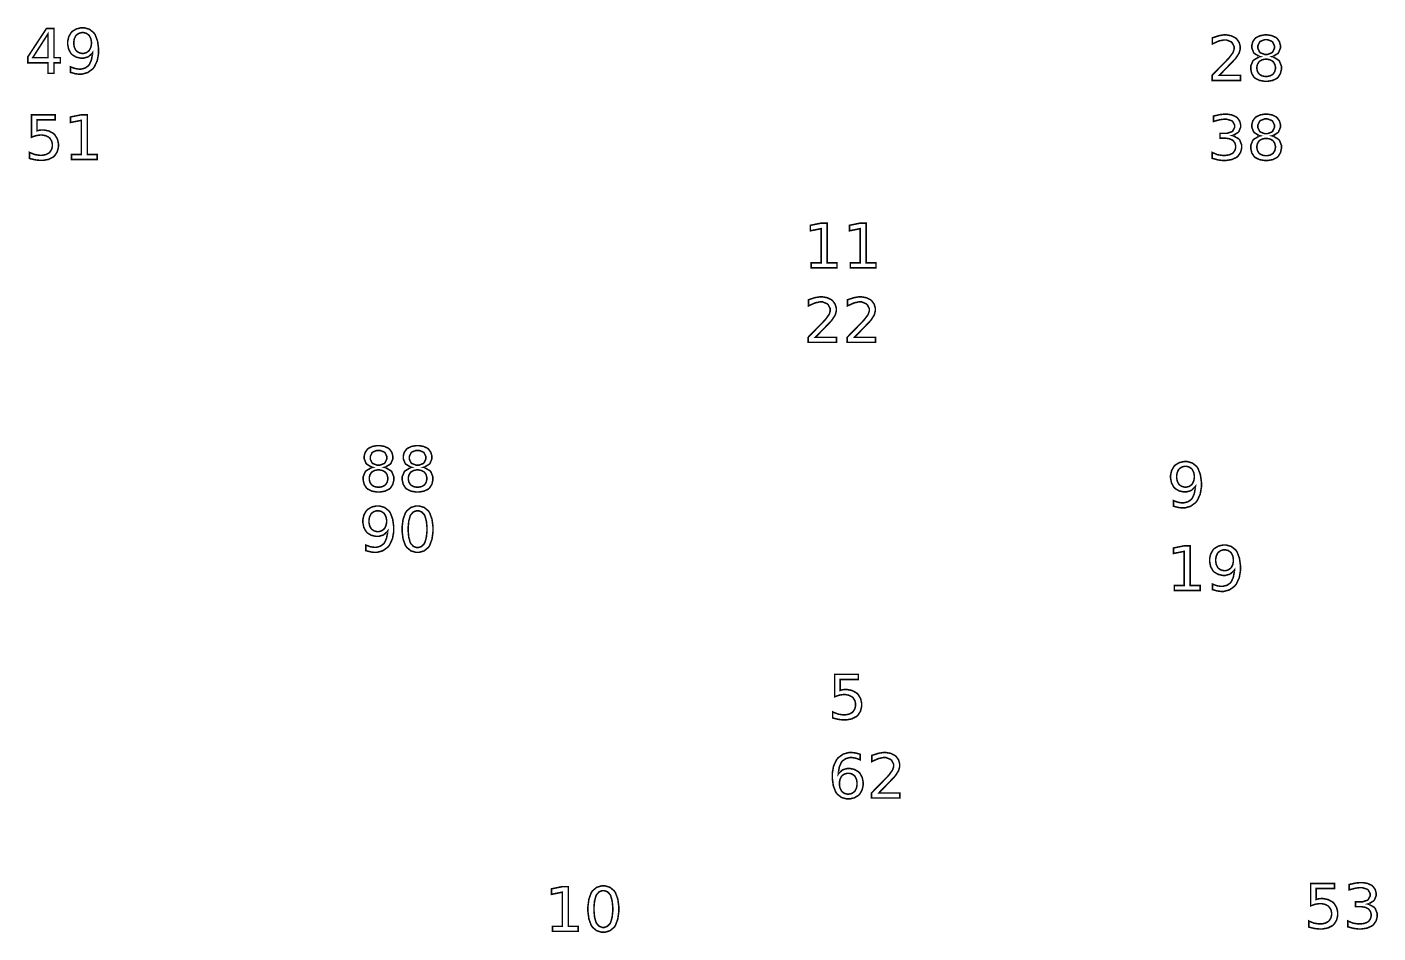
# Model space of a CAD drawing. Extents: x 0.2 to 50.1, y 1.6 to 26.7.
# Drawn here: x 25.21 to 34.39, y 13.9 to 20.05 of the extents above; entities that cross this region are included whole.
import ezdxf

# ---------------------------------------------------------------- set-up
doc = ezdxf.new("R2010")
doc.units = 0
doc.layers.get('0').update_dxf_attribs({"linetype": 'CONTINUOUS'})

msp = doc.modelspace()

# ---------------------------------------------------------------- linework, layer by layer
at = {"color": 1, "const_width": 0.010417}
for points in [[(25.3397, 20.0419), (25.3914, 20.0419), (25.3914, 19.844), (25.4347, 19.844), (25.4347, 19.8097), (25.3914, 19.8097), (25.3914, 19.7381), (25.3506, 19.7381), (25.3506, 19.8097), (25.2133, 19.8097), (25.2133, 19.8494), (25.3397, 20.0419)], [(25.3506, 20.0061), (25.2468, 19.844), (25.3506, 19.844), (25.3506, 20.0061)], [(25.504, 19.7443), (25.504, 19.7819), (25.5067, 19.7807), (25.5326, 19.7713), (25.5353, 19.7706), (25.5379, 19.77), (25.5594, 19.7667), (25.5665, 19.7667), (25.5754, 19.7667), (25.6024, 19.7736), (25.625, 19.7894), (25.6286, 19.794), (25.6322, 19.7986), (25.6454, 19.8285), (25.6526, 19.8679), (25.6532, 19.8772), (25.6513, 19.8743), (25.6262, 19.8519), (25.6232, 19.8503), (25.6201, 19.8487), (25.5925, 19.841), (25.5833, 19.841), (25.5731, 19.841), (25.5424, 19.8478), (25.5154, 19.8639), (25.511, 19.8685), (25.5065, 19.8731), (25.4911, 19.9011), (25.4846, 19.9333), (25.4846, 19.944), (25.4846, 19.9546), (25.4914, 19.9861), (25.5075, 20.0142), (25.5121, 20.0189), (25.5167, 20.0236), (25.5444, 20.0401), (25.5754, 20.0474), (25.5858, 20.0474), (25.5975, 20.0474), (25.6324, 20.0372), (25.6617, 20.0136), (25.6664, 20.0069), (25.671, 20.0003), (25.6872, 19.9574), (25.6942, 19.9065), (25.6942, 19.8896), (25.6942, 19.8735), (25.6856, 19.8251), (25.6657, 19.7821), (25.6601, 19.775), (25.6544, 19.7679), (25.62, 19.7429), (25.5812, 19.7322), (25.5683, 19.7322), (25.5606, 19.7322), (25.5397, 19.7347), (25.5371, 19.7353), (25.5344, 19.7358), (25.5069, 19.7433), (25.504, 19.7443)], [(25.5858, 19.8733), (25.5921, 19.8733), (25.6106, 19.8779), (25.6268, 19.889), (25.6294, 19.8921), (25.6322, 19.8953), (25.6417, 19.9146), (25.6458, 19.9367), (25.6458, 19.944), (25.6458, 19.9514), (25.6417, 19.9733), (25.6322, 19.9925), (25.6294, 19.9957), (25.6268, 19.9989), (25.6106, 20.01), (25.5921, 20.0147), (25.5858, 20.0147), (25.5796, 20.0147), (25.561, 20.01), (25.5446, 19.9989), (25.5418, 19.9957), (25.5392, 19.9925), (25.5297, 19.9733), (25.5258, 19.9514), (25.5258, 19.944), (25.5258, 19.9367), (25.5297, 19.9146), (25.5392, 19.8953), (25.5418, 19.8921), (25.5446, 19.889), (25.561, 19.8779), (25.5796, 19.8733), (25.5858, 19.8733)], [(33.3082, 19.7242), (33.4517, 19.7242), (33.4517, 19.6897), (33.2589, 19.6897), (33.2589, 19.7242), (33.2628, 19.7283), (33.2864, 19.7526), (33.3157, 19.7825), (33.3225, 19.7893), (33.3292, 19.7961), (33.3554, 19.8229), (33.3715, 19.8399), (33.3733, 19.8418), (33.3765, 19.8456), (33.3996, 19.8768), (33.4008, 19.8794), (33.4021, 19.8819), (33.4089, 19.9026), (33.4089, 19.9096), (33.4089, 19.9194), (33.3946, 19.9465), (33.3917, 19.949), (33.3889, 19.9517), (33.3578, 19.9644), (33.3475, 19.9644), (33.3372, 19.9644), (33.3103, 19.9589), (33.3067, 19.9578), (33.3031, 19.9567), (33.2649, 19.9396), (33.2608, 19.9374), (33.2608, 19.9787), (33.265, 19.9804), (33.3035, 19.9929), (33.3071, 19.9938), (33.3107, 19.9946), (33.3378, 19.999), (33.3468, 19.999), (33.3574, 19.999), (33.389, 19.9931), (33.4172, 19.9793), (33.4219, 19.9753), (33.4265, 19.9714), (33.4429, 19.9479), (33.4501, 19.9212), (33.4501, 19.9124), (33.4501, 19.9035), (33.4442, 19.8796), (33.4429, 19.8768), (33.4417, 19.874), (33.4206, 19.8411), (33.4175, 19.8374), (33.4167, 19.8362), (33.4068, 19.8258), (33.3896, 19.8079), (33.385, 19.8032), (33.3804, 19.7986), (33.3522, 19.7693), (33.3164, 19.7326), (33.3082, 19.7242)], [(33.585, 19.8514), (33.5806, 19.8525), (33.5461, 19.8729), (33.5437, 19.876), (33.5412, 19.879), (33.529, 19.9099), (33.529, 19.9201), (33.529, 19.9283), (33.5354, 19.9528), (33.5504, 19.9742), (33.5549, 19.9776), (33.5592, 19.9813), (33.5856, 19.9936), (33.6158, 19.999), (33.626, 19.999), (33.6361, 19.999), (33.6664, 19.9936), (33.6928, 19.9813), (33.6972, 19.9776), (33.7015, 19.9742), (33.7167, 19.9528), (33.7232, 19.9283), (33.7232, 19.9201), (33.7232, 19.9092), (33.7108, 19.879), (33.7085, 19.876), (33.706, 19.8729), (33.6718, 19.8525), (33.6674, 19.8514), (33.6724, 19.8503), (33.7108, 19.8276), (33.7136, 19.8243), (33.7164, 19.821), (33.7301, 19.7867), (33.7301, 19.7753), (33.7301, 19.7654), (33.7233, 19.7361), (33.7076, 19.7112), (33.7032, 19.7074), (33.6988, 19.7033), (33.6704, 19.6897), (33.6371, 19.6839), (33.626, 19.6839), (33.6149, 19.6839), (33.5815, 19.6897), (33.5532, 19.7033), (33.5488, 19.7074), (33.5442, 19.7112), (33.5285, 19.7361), (33.5218, 19.7654), (33.5218, 19.7753), (33.5218, 19.7875), (33.5357, 19.821), (33.5385, 19.8243), (33.5412, 19.8276), (33.58, 19.8503), (33.585, 19.8514)], [(33.57, 19.9162), (33.57, 19.9071), (33.5822, 19.8818), (33.5847, 19.8796), (33.5872, 19.8775), (33.6163, 19.8664), (33.626, 19.8664), (33.6364, 19.8664), (33.665, 19.8775), (33.6674, 19.8796), (33.6699, 19.8818), (33.6824, 19.9078), (33.6824, 19.9162), (33.6824, 19.9256), (33.6699, 19.951), (33.6674, 19.9532), (33.665, 19.9554), (33.6357, 19.9664), (33.626, 19.9664), (33.6157, 19.9664), (33.5872, 19.9554), (33.5847, 19.9532), (33.5822, 19.951), (33.57, 19.925), (33.57, 19.9162)], [(33.626, 19.834), (33.6194, 19.834), (33.5997, 19.8301), (33.5828, 19.8208), (33.58, 19.8182), (33.5771, 19.8156), (33.5674, 19.7996), (33.5632, 19.7814), (33.5632, 19.7753), (33.5632, 19.7692), (33.5674, 19.7507), (33.5771, 19.7346), (33.58, 19.7321), (33.5828, 19.7294), (33.5997, 19.7203), (33.6194, 19.7164), (33.626, 19.7164), (33.6325, 19.7164), (33.6522, 19.7203), (33.6694, 19.7294), (33.6722, 19.7321), (33.675, 19.7347), (33.6849, 19.7507), (33.6892, 19.7692), (33.6892, 19.7753), (33.6892, 19.7814), (33.6849, 19.7996), (33.675, 19.8156), (33.6722, 19.8182), (33.6694, 19.8208), (33.6522, 19.8301), (33.6325, 19.834), (33.626, 19.834)], [(25.2379, 19.4561), (25.3993, 19.4561), (25.3993, 19.4214), (25.2757, 19.4214), (25.2757, 19.3469), (25.2771, 19.3475), (25.2919, 19.3513), (25.2935, 19.3515), (25.2949, 19.3518), (25.3074, 19.3531), (25.3115, 19.3531), (25.3228, 19.3531), (25.3569, 19.346), (25.3869, 19.3297), (25.3919, 19.325), (25.3969, 19.3204), (25.4142, 19.2924), (25.4217, 19.2604), (25.4217, 19.2497), (25.4217, 19.2389), (25.414, 19.2061), (25.3963, 19.1781), (25.3911, 19.1736), (25.386, 19.169), (25.3544, 19.1532), (25.3175, 19.1464), (25.3051, 19.1464), (25.2954, 19.1464), (25.2693, 19.1492), (25.2661, 19.1497), (25.2628, 19.1503), (25.2286, 19.1583), (25.2251, 19.1594), (25.2251, 19.2007), (25.2282, 19.199), (25.2599, 19.1865), (25.2631, 19.1857), (25.2664, 19.185), (25.2949, 19.181), (25.3043, 19.181), (25.3121, 19.181), (25.3357, 19.1856), (25.3564, 19.1964), (25.3599, 19.1994), (25.3633, 19.2025), (25.3753, 19.2213), (25.3804, 19.2426), (25.3804, 19.2497), (25.3804, 19.2568), (25.3753, 19.2781), (25.3633, 19.2968), (25.3599, 19.2999), (25.3564, 19.3031), (25.3357, 19.3139), (25.3121, 19.3185), (25.3043, 19.3185), (25.2961, 19.3185), (25.274, 19.3154), (25.2714, 19.3149), (25.2686, 19.3143), (25.2407, 19.3049), (25.2379, 19.3036), (25.2379, 19.4561)], [(25.5099, 19.1868), (25.5772, 19.1868), (25.5772, 19.4186), (25.504, 19.404), (25.504, 19.4414), (25.5768, 19.4561), (25.6178, 19.4561), (25.6178, 19.1868), (25.6849, 19.1868), (25.6849, 19.1522), (25.5099, 19.1522), (25.5099, 19.1868)], [(33.3974, 19.3153), (33.4022, 19.3142), (33.4406, 19.2924), (33.4433, 19.2889), (33.4461, 19.2857), (33.4601, 19.2512), (33.4601, 19.2397), (33.4601, 19.2297), (33.4522, 19.1999), (33.4342, 19.1742), (33.429, 19.17), (33.4239, 19.166), (33.3917, 19.1517), (33.3537, 19.1456), (33.3411, 19.1456), (33.3314, 19.1456), (33.3053, 19.1487), (33.3018, 19.1494), (33.2985, 19.15), (33.2636, 19.1593), (33.26, 19.1604), (33.26, 19.2001), (33.2628, 19.1986), (33.2942, 19.1858), (33.2975, 19.185), (33.3008, 19.1842), (33.3303, 19.18), (33.34, 19.18), (33.3485, 19.18), (33.374, 19.1837), (33.3956, 19.1928), (33.3989, 19.1951), (33.4022, 19.1978), (33.414, 19.214), (33.419, 19.2333), (33.419, 19.2397), (33.419, 19.2457), (33.4143, 19.2636), (33.4033, 19.279), (33.4001, 19.2815), (33.3971, 19.2842), (33.3778, 19.2929), (33.3553, 19.2968), (33.3479, 19.2968), (33.3125, 19.2968), (33.3125, 19.3306), (33.3496, 19.3306), (33.3611, 19.3306), (33.3931, 19.3408), (33.3958, 19.3428), (33.3986, 19.3449), (33.4121, 19.3696), (33.4121, 19.3778), (33.4121, 19.3867), (33.3982, 19.4115), (33.3954, 19.4135), (33.3926, 19.4157), (33.359, 19.4261), (33.3479, 19.4261), (33.3387, 19.4261), (33.3149, 19.4231), (33.3117, 19.4224), (33.3083, 19.4218), (33.2729, 19.4122), (33.2692, 19.411), (33.2692, 19.4476), (33.2731, 19.4486), (33.3096, 19.4568), (33.3129, 19.4574), (33.3164, 19.4579), (33.3428, 19.4606), (33.3515, 19.4606), (33.3621, 19.4606), (33.3935, 19.4553), (33.421, 19.4429), (33.4256, 19.4393), (33.4301, 19.4358), (33.4461, 19.4143), (33.4529, 19.39), (33.4529, 19.3818), (33.4529, 19.3712), (33.4407, 19.3422), (33.4383, 19.3393), (33.436, 19.3364), (33.4018, 19.3164), (33.3974, 19.3153)], [(33.585, 19.3131), (33.5806, 19.3142), (33.5461, 19.3346), (33.5437, 19.3375), (33.5412, 19.3406), (33.529, 19.3715), (33.529, 19.3818), (33.529, 19.39), (33.5354, 19.4144), (33.5504, 19.4358), (33.5549, 19.4393), (33.5592, 19.4429), (33.5856, 19.4553), (33.6158, 19.4606), (33.626, 19.4606), (33.6361, 19.4606), (33.6664, 19.4553), (33.6928, 19.4429), (33.6972, 19.4393), (33.7015, 19.4358), (33.7167, 19.4144), (33.7232, 19.39), (33.7232, 19.3818), (33.7232, 19.3708), (33.7108, 19.3406), (33.7085, 19.3375), (33.706, 19.3346), (33.6718, 19.3142), (33.6674, 19.3131), (33.6724, 19.3119), (33.7108, 19.2893), (33.7136, 19.286), (33.7164, 19.2826), (33.7301, 19.2483), (33.7301, 19.2368), (33.7301, 19.2271), (33.7233, 19.1978), (33.7076, 19.1729), (33.7032, 19.1689), (33.6988, 19.165), (33.6704, 19.1514), (33.6371, 19.1456), (33.626, 19.1456), (33.6149, 19.1456), (33.5815, 19.1514), (33.5532, 19.165), (33.5488, 19.1689), (33.5442, 19.1729), (33.5285, 19.1978), (33.5218, 19.2271), (33.5218, 19.2368), (33.5218, 19.2492), (33.5357, 19.2826), (33.5385, 19.286), (33.5412, 19.2893), (33.58, 19.3119), (33.585, 19.3131)], [(33.57, 19.3779), (33.57, 19.3688), (33.5822, 19.3435), (33.5847, 19.3412), (33.5872, 19.339), (33.6163, 19.3281), (33.626, 19.3281), (33.6364, 19.3281), (33.665, 19.339), (33.6674, 19.3412), (33.6699, 19.3435), (33.6824, 19.3693), (33.6824, 19.3779), (33.6824, 19.3872), (33.6699, 19.4126), (33.6674, 19.4149), (33.665, 19.4171), (33.6357, 19.4281), (33.626, 19.4281), (33.6157, 19.4281), (33.5872, 19.4171), (33.5847, 19.4149), (33.5822, 19.4126), (33.57, 19.3867), (33.57, 19.3779)], [(33.626, 19.2957), (33.6194, 19.2957), (33.5997, 19.2917), (33.5828, 19.2825), (33.58, 19.2799), (33.5771, 19.2772), (33.5674, 19.2613), (33.5632, 19.2431), (33.5632, 19.2368), (33.5632, 19.2307), (33.5674, 19.2124), (33.5771, 19.1963), (33.58, 19.1937), (33.5828, 19.1911), (33.5997, 19.1819), (33.6194, 19.1781), (33.626, 19.1781), (33.6325, 19.1781), (33.6522, 19.1819), (33.6694, 19.1911), (33.6722, 19.1937), (33.675, 19.1964), (33.6849, 19.2124), (33.6892, 19.2308), (33.6892, 19.2368), (33.6892, 19.2431), (33.6849, 19.2613), (33.675, 19.2772), (33.6722, 19.2799), (33.6694, 19.2825), (33.6522, 19.2917), (33.6325, 19.2957), (33.626, 19.2957)], [(30.5358, 18.4507), (30.6031, 18.4507), (30.6031, 18.6824), (30.53, 18.6679), (30.53, 18.7051), (30.6026, 18.72), (30.6436, 18.72), (30.6436, 18.4507), (30.7107, 18.4507), (30.7107, 18.4161), (30.5358, 18.4161), (30.5358, 18.4507)], [(30.8011, 18.4507), (30.8683, 18.4507), (30.8683, 18.6824), (30.7953, 18.6679), (30.7953, 18.7051), (30.8679, 18.72), (30.909, 18.72), (30.909, 18.4507), (30.976, 18.4507), (30.976, 18.4161), (30.8011, 18.4161), (30.8011, 18.4507)], [(30.564, 17.9443), (30.7075, 17.9443), (30.7075, 17.9097), (30.5147, 17.9097), (30.5147, 17.9443), (30.5186, 17.9483), (30.5422, 17.9728), (30.5717, 18.0026), (30.5783, 18.0094), (30.5851, 18.0163), (30.6113, 18.0429), (30.6274, 18.06), (30.6292, 18.0619), (30.6324, 18.0656), (30.6554, 18.0969), (30.6567, 18.0994), (30.6581, 18.1021), (30.6647, 18.1228), (30.6647, 18.1296), (30.6647, 18.1394), (30.6504, 18.1667), (30.6476, 18.1692), (30.6447, 18.1717), (30.6136, 18.1846), (30.6033, 18.1846), (30.5931, 18.1846), (30.5661, 18.1789), (30.5625, 18.1778), (30.5589, 18.1767), (30.5208, 18.1597), (30.5167, 18.1574), (30.5167, 18.1989), (30.5208, 18.2006), (30.5593, 18.2131), (30.5629, 18.2138), (30.5665, 18.2147), (30.5936, 18.219), (30.6026, 18.219), (30.6132, 18.219), (30.6449, 18.2131), (30.6731, 18.1993), (30.6778, 18.1954), (30.6824, 18.1915), (30.6989, 18.1679), (30.706, 18.1414), (30.706, 18.1325), (30.706, 18.1235), (30.7, 18.0997), (30.6988, 18.0968), (30.6976, 18.094), (30.6764, 18.0611), (30.6733, 18.0574), (30.6725, 18.0564), (30.6626, 18.0458), (30.6454, 18.0281), (30.6408, 18.0233), (30.6363, 18.0186), (30.6081, 17.9894), (30.5722, 17.9528), (30.564, 17.9443)], [(30.8293, 17.9443), (30.9728, 17.9443), (30.9728, 17.9097), (30.78, 17.9097), (30.78, 17.9443), (30.7839, 17.9483), (30.8075, 17.9728), (30.8369, 18.0026), (30.8436, 18.0094), (30.8504, 18.0163), (30.8765, 18.0429), (30.8926, 18.06), (30.8944, 18.0619), (30.8976, 18.0656), (30.9207, 18.0969), (30.9219, 18.0994), (30.9233, 18.1021), (30.93, 18.1228), (30.93, 18.1296), (30.93, 18.1394), (30.9157, 18.1667), (30.9129, 18.1692), (30.91, 18.1717), (30.879, 18.1846), (30.8686, 18.1846), (30.8583, 18.1846), (30.8314, 18.1789), (30.8278, 18.1778), (30.8242, 18.1767), (30.7861, 18.1597), (30.7819, 18.1574), (30.7819, 18.1989), (30.7861, 18.2006), (30.8247, 18.2131), (30.8282, 18.2138), (30.8318, 18.2147), (30.8589, 18.219), (30.8679, 18.219), (30.8785, 18.219), (30.9103, 18.2131), (30.9383, 18.1993), (30.9431, 18.1954), (30.9476, 18.1915), (30.9642, 18.1679), (30.9712, 18.1414), (30.9712, 18.1325), (30.9712, 18.1235), (30.9653, 18.0997), (30.964, 18.0968), (30.9629, 18.094), (30.9417, 18.0611), (30.9388, 18.0574), (30.9378, 18.0564), (30.9279, 18.0458), (30.9107, 18.0281), (30.9061, 18.0233), (30.9015, 18.0186), (30.8733, 17.9894), (30.8375, 17.9528), (30.8293, 17.9443)], [(27.5549, 17.0607), (27.5504, 17.0618), (27.5161, 17.0822), (27.5136, 17.0851), (27.5111, 17.0882), (27.4989, 17.1192), (27.4989, 17.1294), (27.4989, 17.1376), (27.5053, 17.1621), (27.5204, 17.1835), (27.5247, 17.1869), (27.529, 17.1906), (27.5556, 17.2029), (27.5858, 17.2082), (27.596, 17.2082), (27.606, 17.2082), (27.6364, 17.2029), (27.6628, 17.1906), (27.6671, 17.1869), (27.6714, 17.1835), (27.6867, 17.1621), (27.6932, 17.1376), (27.6932, 17.1294), (27.6932, 17.1183), (27.6808, 17.0882), (27.6783, 17.0851), (27.6758, 17.0822), (27.6417, 17.0618), (27.6374, 17.0607), (27.6424, 17.0596), (27.6808, 17.0369), (27.6836, 17.0335), (27.6863, 17.0303), (27.7001, 16.996), (27.7001, 16.9844), (27.7001, 16.9747), (27.6933, 16.9454), (27.6776, 16.9206), (27.6732, 16.9165), (27.6686, 16.9126), (27.6404, 16.899), (27.6069, 16.8931), (27.596, 16.8931), (27.5849, 16.8931), (27.5515, 16.899), (27.5232, 16.9126), (27.5186, 16.9165), (27.5142, 16.9206), (27.4985, 16.9454), (27.4918, 16.9747), (27.4918, 16.9844), (27.4918, 16.9968), (27.5057, 17.0303), (27.5085, 17.0335), (27.5113, 17.0369), (27.5499, 17.0596), (27.5549, 17.0607)], [(27.54, 17.1256), (27.54, 17.1164), (27.5522, 17.0911), (27.5547, 17.0889), (27.5571, 17.0867), (27.5862, 17.0757), (27.596, 17.0757), (27.6063, 17.0757), (27.6349, 17.0867), (27.6374, 17.0889), (27.6399, 17.0911), (27.6524, 17.1169), (27.6524, 17.1256), (27.6524, 17.1347), (27.6399, 17.1603), (27.6374, 17.1625), (27.6349, 17.1647), (27.6057, 17.1757), (27.596, 17.1757), (27.5856, 17.1757), (27.5571, 17.1647), (27.5547, 17.1625), (27.5522, 17.1603), (27.54, 17.1342), (27.54, 17.1256)], [(27.8201, 17.0607), (27.8157, 17.0618), (27.7814, 17.0822), (27.779, 17.0851), (27.7765, 17.0882), (27.7642, 17.1192), (27.7642, 17.1294), (27.7642, 17.1376), (27.7706, 17.1621), (27.7857, 17.1835), (27.79, 17.1869), (27.7944, 17.1906), (27.8208, 17.2029), (27.8511, 17.2082), (27.8613, 17.2082), (27.8712, 17.2082), (27.9017, 17.2029), (27.9281, 17.1906), (27.9324, 17.1869), (27.9368, 17.1835), (27.9519, 17.1621), (27.9585, 17.1376), (27.9585, 17.1294), (27.9585, 17.1183), (27.9461, 17.0882), (27.9437, 17.0851), (27.9413, 17.0822), (27.9069, 17.0618), (27.9026, 17.0607), (27.9076, 17.0596), (27.9461, 17.0369), (27.9489, 17.0335), (27.9517, 17.0303), (27.9654, 16.996), (27.9654, 16.9844), (27.9654, 16.9747), (27.9586, 16.9454), (27.9429, 16.9206), (27.9385, 16.9165), (27.934, 16.9126), (27.9057, 16.899), (27.8722, 16.8931), (27.8613, 16.8931), (27.8501, 16.8931), (27.8168, 16.899), (27.7885, 16.9126), (27.784, 16.9165), (27.7794, 16.9206), (27.7638, 16.9454), (27.7571, 16.9747), (27.7571, 16.9844), (27.7571, 16.9968), (27.771, 17.0303), (27.7737, 17.0335), (27.7765, 17.0369), (27.8153, 17.0596), (27.8201, 17.0607)], [(27.8053, 17.1256), (27.8053, 17.1164), (27.8175, 17.0911), (27.82, 17.0889), (27.8224, 17.0867), (27.8515, 17.0757), (27.8613, 17.0757), (27.8715, 17.0757), (27.9001, 17.0867), (27.9026, 17.0889), (27.9051, 17.0911), (27.9176, 17.1169), (27.9176, 17.1256), (27.9176, 17.1347), (27.9051, 17.1603), (27.9026, 17.1625), (27.9001, 17.1647), (27.871, 17.1757), (27.8613, 17.1757), (27.851, 17.1757), (27.8224, 17.1647), (27.82, 17.1625), (27.8175, 17.1603), (27.8053, 17.1342), (27.8053, 17.1256)], [(32.9965, 16.7971), (32.9965, 16.8347), (32.9992, 16.8335), (33.0251, 16.824), (33.0278, 16.8235), (33.0304, 16.8228), (33.0519, 16.8194), (33.059, 16.8194), (33.0679, 16.8194), (33.0949, 16.8264), (33.1175, 16.8422), (33.1211, 16.8468), (33.1247, 16.8514), (33.1379, 16.8812), (33.1451, 16.9207), (33.1457, 16.93), (33.1438, 16.9271), (33.1188, 16.9047), (33.1157, 16.9031), (33.1126, 16.9015), (33.085, 16.8937), (33.0758, 16.8937), (33.0656, 16.8937), (33.035, 16.9006), (33.0079, 16.9167), (33.0035, 16.9212), (32.999, 16.9258), (32.9836, 16.9539), (32.9771, 16.9861), (32.9771, 16.9968), (32.9771, 17.0074), (32.9839, 17.0389), (33, 17.0669), (33.0046, 17.0717), (33.0092, 17.0764), (33.0369, 17.0931), (33.0679, 17.1001), (33.0783, 17.1001), (33.09, 17.1001), (33.1249, 17.09), (33.1543, 17.0665), (33.1589, 17.0597), (33.1635, 17.0531), (33.1797, 17.0101), (33.1867, 16.9593), (33.1867, 16.9424), (33.1867, 16.9262), (33.1781, 16.8779), (33.1582, 16.8349), (33.1526, 16.8278), (33.1469, 16.8207), (33.1126, 16.7957), (33.0738, 16.785), (33.0608, 16.785), (33.0531, 16.785), (33.0322, 16.7875), (33.0296, 16.7881), (33.0269, 16.7886), (32.9994, 16.7961), (32.9965, 16.7971)], [(33.0783, 16.9261), (33.0846, 16.9261), (33.1031, 16.9308), (33.1193, 16.9418), (33.1221, 16.945), (33.1247, 16.9481), (33.1342, 16.9674), (33.1383, 16.9894), (33.1383, 16.9968), (33.1383, 17.0042), (33.1342, 17.0261), (33.1247, 17.0453), (33.1221, 17.0485), (33.1193, 17.0517), (33.1031, 17.0628), (33.0846, 17.0675), (33.0783, 17.0675), (33.0722, 17.0675), (33.0535, 17.0628), (33.0371, 17.0517), (33.0343, 17.0485), (33.0317, 17.0453), (33.0222, 17.0261), (33.0183, 17.0042), (33.0183, 16.9968), (33.0183, 16.9894), (33.0222, 16.9674), (33.0317, 16.9481), (33.0343, 16.945), (33.0371, 16.9418), (33.0535, 16.9308), (33.0722, 16.9261), (33.0783, 16.9261)], [(27.596, 17.0433), (27.5893, 17.0433), (27.5697, 17.0393), (27.5526, 17.0301), (27.5499, 17.0275), (27.5471, 17.0249), (27.5374, 17.0089), (27.5332, 16.9906), (27.5332, 16.9844), (27.5332, 16.9783), (27.5374, 16.9599), (27.5471, 16.9439), (27.5499, 16.9413), (27.5526, 16.9387), (27.5697, 16.9296), (27.5893, 16.9257), (27.596, 16.9257), (27.6025, 16.9257), (27.6221, 16.9296), (27.6393, 16.9387), (27.6421, 16.9413), (27.645, 16.9439), (27.6549, 16.96), (27.659, 16.9785), (27.659, 16.9844), (27.659, 16.9906), (27.6549, 17.0089), (27.645, 17.0249), (27.6421, 17.0275), (27.6393, 17.0301), (27.6222, 17.0393), (27.6025, 17.0433), (27.596, 17.0433)], [(27.8613, 17.0433), (27.8547, 17.0433), (27.835, 17.0393), (27.8179, 17.0301), (27.8153, 17.0275), (27.8124, 17.0249), (27.8026, 17.0089), (27.7985, 16.9906), (27.7985, 16.9844), (27.7985, 16.9783), (27.8026, 16.9599), (27.8124, 16.9439), (27.8153, 16.9413), (27.8179, 16.9387), (27.835, 16.9296), (27.8547, 16.9257), (27.8613, 16.9257), (27.8678, 16.9257), (27.8874, 16.9296), (27.9046, 16.9387), (27.9075, 16.9413), (27.9103, 16.9439), (27.9201, 16.96), (27.9243, 16.9785), (27.9243, 16.9844), (27.9243, 16.9906), (27.9201, 17.0089), (27.9103, 17.0249), (27.9075, 17.0275), (27.9046, 17.0301), (27.8875, 17.0393), (27.8678, 17.0433), (27.8613, 17.0433)], [(27.5093, 16.4951), (27.5093, 16.5328), (27.5119, 16.5315), (27.5379, 16.5221), (27.5406, 16.5214), (27.5432, 16.5208), (27.5647, 16.5175), (27.5718, 16.5175), (27.5807, 16.5175), (27.6076, 16.5243), (27.6303, 16.5403), (27.6339, 16.5449), (27.6375, 16.5494), (27.6507, 16.5793), (27.6579, 16.6188), (27.6585, 16.6279), (27.6565, 16.6251), (27.6315, 16.6026), (27.6285, 16.6011), (27.6254, 16.5996), (27.5978, 16.5918), (27.5886, 16.5918), (27.5783, 16.5918), (27.5476, 16.5986), (27.5207, 16.6147), (27.5163, 16.6193), (27.5118, 16.6239), (27.4964, 16.6519), (27.4899, 16.6842), (27.4899, 16.6949), (27.4899, 16.7054), (27.4967, 16.7368), (27.5128, 16.765), (27.5174, 16.7697), (27.5219, 16.7744), (27.5496, 16.791), (27.5807, 16.7981), (27.5911, 16.7981), (27.6028, 16.7981), (27.6376, 16.7881), (27.6669, 16.7644), (27.6717, 16.7578), (27.6762, 16.751), (27.6925, 16.7082), (27.6994, 16.6574), (27.6994, 16.6404), (27.6994, 16.6243), (27.6908, 16.5758), (27.671, 16.5329), (27.6654, 16.5258), (27.6597, 16.5186), (27.6253, 16.4938), (27.5865, 16.4831), (27.5736, 16.4831), (27.5657, 16.4831), (27.5449, 16.4856), (27.5424, 16.4861), (27.5397, 16.4867), (27.5122, 16.4942), (27.5093, 16.4951)], [(27.8613, 16.7981), (27.8725, 16.7981), (27.9063, 16.7881), (27.9349, 16.7644), (27.9393, 16.7578), (27.9437, 16.751), (27.9594, 16.7082), (27.9662, 16.6574), (27.9662, 16.6404), (27.9662, 16.6235), (27.9594, 16.5728), (27.9437, 16.5301), (27.9393, 16.5233), (27.9349, 16.5167), (27.9063, 16.4931), (27.8725, 16.4831), (27.8613, 16.4831), (27.85, 16.4831), (27.8163, 16.4931), (27.7878, 16.5167), (27.7833, 16.5233), (27.7787, 16.5301), (27.7631, 16.5728), (27.7564, 16.6235), (27.7564, 16.6404), (27.7564, 16.6574), (27.7631, 16.7082), (27.7787, 16.751), (27.7833, 16.7578), (27.7878, 16.7644), (27.8163, 16.7881), (27.85, 16.7981), (27.8613, 16.7981)], [(27.5911, 16.624), (27.5972, 16.624), (27.6158, 16.6288), (27.6321, 16.6399), (27.6347, 16.6429), (27.6375, 16.6461), (27.6469, 16.6654), (27.6511, 16.6875), (27.6511, 16.6949), (27.6511, 16.7021), (27.6469, 16.7242), (27.6375, 16.7433), (27.6347, 16.7465), (27.6321, 16.7497), (27.6158, 16.7608), (27.5972, 16.7656), (27.5911, 16.7656), (27.5849, 16.7656), (27.5663, 16.7608), (27.5499, 16.7497), (27.5471, 16.7465), (27.5444, 16.7433), (27.535, 16.7242), (27.531, 16.7021), (27.531, 16.6949), (27.531, 16.6875), (27.535, 16.6654), (27.5444, 16.6461), (27.5471, 16.6429), (27.5499, 16.6399), (27.5663, 16.6288), (27.5849, 16.624), (27.5911, 16.624)], [(27.8613, 16.7656), (27.8542, 16.7656), (27.8333, 16.7578), (27.8161, 16.7396), (27.8135, 16.7343), (27.8108, 16.7292), (27.8015, 16.6951), (27.7976, 16.654), (27.7976, 16.6404), (27.7976, 16.6268), (27.8015, 16.5858), (27.8108, 16.5521), (27.8135, 16.5468), (27.8161, 16.5417), (27.8333, 16.5233), (27.8542, 16.5156), (27.8613, 16.5156), (27.8682, 16.5156), (27.8892, 16.5233), (27.9065, 16.5417), (27.9092, 16.5468), (27.9118, 16.5521), (27.9211, 16.5858), (27.9253, 16.6268), (27.9253, 16.6404), (27.9253, 16.654), (27.9211, 16.6951), (27.9118, 16.7292), (27.9092, 16.7343), (27.9065, 16.7396), (27.8892, 16.7578), (27.8682, 16.7656), (27.8613, 16.7656)], [(33.0025, 16.2581), (33.0697, 16.2581), (33.0697, 16.4899), (32.9965, 16.4753), (32.9965, 16.5126), (33.0693, 16.5274), (33.1103, 16.5274), (33.1103, 16.2581), (33.1774, 16.2581), (33.1774, 16.2235), (33.0025, 16.2235), (33.0025, 16.2581)], [(33.2619, 16.2299), (33.2619, 16.2674), (33.2644, 16.2661), (33.2904, 16.2567), (33.2932, 16.2561), (33.2957, 16.2554), (33.3172, 16.2522), (33.3244, 16.2522), (33.3333, 16.2522), (33.3601, 16.259), (33.3829, 16.275), (33.3864, 16.2796), (33.39, 16.284), (33.4033, 16.314), (33.4104, 16.3533), (33.411, 16.3626), (33.409, 16.3597), (33.384, 16.3374), (33.381, 16.3357), (33.3779, 16.3342), (33.3503, 16.3264), (33.3411, 16.3264), (33.3308, 16.3264), (33.3003, 16.3333), (33.2733, 16.3494), (33.2689, 16.3539), (33.2644, 16.3586), (33.2489, 16.3867), (33.2424, 16.4188), (33.2424, 16.4294), (33.2424, 16.44), (33.2492, 16.4715), (33.2653, 16.4997), (33.2699, 16.5043), (33.2746, 16.5092), (33.3022, 16.5257), (33.3333, 16.5328), (33.3438, 16.5328), (33.3553, 16.5328), (33.3901, 16.5226), (33.4196, 16.4992), (33.4242, 16.4924), (33.4289, 16.4857), (33.445, 16.4429), (33.4519, 16.3919), (33.4519, 16.375), (33.4519, 16.3589), (33.4435, 16.3106), (33.4236, 16.2676), (33.4179, 16.2604), (33.4122, 16.2533), (33.3779, 16.2283), (33.339, 16.2176), (33.3261, 16.2176), (33.3183, 16.2176), (33.2975, 16.2203), (33.2949, 16.2207), (33.2922, 16.2213), (33.2647, 16.2289), (33.2619, 16.2299)], [(33.3438, 16.3587), (33.3499, 16.3587), (33.3683, 16.3635), (33.3846, 16.3744), (33.3874, 16.3776), (33.39, 16.3807), (33.3996, 16.4), (33.4036, 16.4221), (33.4036, 16.4294), (33.4036, 16.4368), (33.3996, 16.4588), (33.39, 16.4779), (33.3874, 16.4811), (33.3846, 16.4843), (33.3683, 16.4954), (33.3499, 16.5003), (33.3438, 16.5003), (33.3375, 16.5003), (33.3187, 16.4954), (33.3024, 16.4843), (33.2996, 16.4811), (33.2969, 16.4779), (33.2875, 16.4588), (33.2836, 16.4368), (33.2836, 16.4294), (33.2836, 16.4221), (33.2875, 16.4), (33.2969, 16.3807), (33.2996, 16.3776), (33.3024, 16.3744), (33.3187, 16.3635), (33.3375, 16.3587), (33.3438, 16.3587)], [(30.6946, 15.6543), (30.856, 15.6543), (30.856, 15.6196), (30.7324, 15.6196), (30.7324, 15.5451), (30.7338, 15.5457), (30.7486, 15.5494), (30.7501, 15.5496), (30.7515, 15.5499), (30.7639, 15.5511), (30.7681, 15.5511), (30.7794, 15.5511), (30.8136, 15.5442), (30.8436, 15.5278), (30.8486, 15.5232), (30.8536, 15.5186), (30.8708, 15.4904), (30.8783, 15.4586), (30.8783, 15.4479), (30.8783, 15.4369), (30.8707, 15.4043), (30.8529, 15.3762), (30.8478, 15.3717), (30.8426, 15.3672), (30.811, 15.3514), (30.774, 15.3446), (30.7618, 15.3446), (30.7521, 15.3446), (30.726, 15.3472), (30.7228, 15.3478), (30.7194, 15.3483), (30.6853, 15.3565), (30.6818, 15.3576), (30.6818, 15.3987), (30.6847, 15.3972), (30.7165, 15.3847), (30.7197, 15.3839), (30.7229, 15.3831), (30.7515, 15.379), (30.761, 15.379), (30.7688, 15.379), (30.7924, 15.3838), (30.8131, 15.3944), (30.8165, 15.3975), (30.82, 15.4007), (30.8319, 15.4194), (30.8371, 15.4407), (30.8371, 15.4479), (30.8371, 15.455), (30.8319, 15.4763), (30.82, 15.495), (30.8165, 15.4981), (30.8131, 15.5011), (30.7924, 15.5119), (30.7688, 15.5167), (30.761, 15.5167), (30.7528, 15.5167), (30.7307, 15.5136), (30.7279, 15.5129), (30.7253, 15.5124), (30.6974, 15.5029), (30.6946, 15.5017), (30.6946, 15.6543)], [(30.8688, 15.1108), (30.8688, 15.0732), (30.8663, 15.0744), (30.84, 15.0839), (30.8374, 15.0846), (30.8347, 15.0851), (30.8135, 15.0885), (30.8063, 15.0885), (30.7974, 15.0885), (30.7703, 15.0815), (30.7476, 15.0654), (30.744, 15.0608), (30.7404, 15.0563), (30.7272, 15.0265), (30.7203, 14.9872), (30.7197, 14.9779), (30.7217, 14.981), (30.7467, 15.0033), (30.7497, 15.0049), (30.7528, 15.0065), (30.7804, 15.0144), (30.7896, 15.0144), (30.7999, 15.0144), (30.8306, 15.0075), (30.8574, 14.9914), (30.8618, 14.9867), (30.8664, 14.9821), (30.8819, 14.9539), (30.8886, 14.9218), (30.8886, 14.9111), (30.8886, 14.9006), (30.8815, 14.8689), (30.8654, 14.8408), (30.8608, 14.8361), (30.8561, 14.8314), (30.8286, 14.8149), (30.7975, 14.8078), (30.7872, 14.8078), (30.7756, 14.8078), (30.7407, 14.8179), (30.7111, 14.8415), (30.7065, 14.8482), (30.7018, 14.8549), (30.6856, 14.8976), (30.6788, 14.9483), (30.6788, 14.9651), (30.6788, 14.9814), (30.6872, 15.0299), (30.7071, 15.0729), (30.7128, 15.08), (30.7185, 15.0871), (30.7528, 15.1122), (30.7917, 15.1229), (30.8046, 15.1229), (30.8124, 15.1229), (30.8332, 15.1204), (30.8358, 15.1199), (30.8385, 15.1194), (30.866, 15.1118), (30.8688, 15.1108)], [(30.9949, 14.8482), (31.1382, 14.8482), (31.1382, 14.8137), (30.9456, 14.8137), (30.9456, 14.8482), (30.9494, 14.8522), (30.9729, 14.8767), (31.0024, 14.9065), (31.0092, 14.9133), (31.0158, 14.9201), (31.0421, 14.9468), (31.0582, 14.9639), (31.0599, 14.9658), (31.0632, 14.9694), (31.0861, 15.0008), (31.0875, 15.0033), (31.0887, 15.006), (31.0956, 15.0267), (31.0956, 15.0335), (31.0956, 15.0435), (31.0811, 15.0706), (31.0783, 15.0731), (31.0756, 15.0757), (31.0444, 15.0885), (31.034, 15.0885), (31.0239, 15.0885), (30.9968, 15.0828), (30.9933, 15.0817), (30.9897, 15.0806), (30.9515, 15.0636), (30.9475, 15.0613), (30.9475, 15.1028), (30.9517, 15.1044), (30.9901, 15.1169), (30.9938, 15.1178), (30.9972, 15.1186), (31.0243, 15.1229), (31.0335, 15.1229), (31.0439, 15.1229), (31.0757, 15.1171), (31.1039, 15.1032), (31.1085, 15.0993), (31.1132, 15.0954), (31.1296, 15.0718), (31.1367, 15.0453), (31.1367, 15.0364), (31.1367, 15.0275), (31.1307, 15.0036), (31.1296, 15.0007), (31.1283, 14.9981), (31.1072, 14.965), (31.1042, 14.9612), (31.1033, 14.9603), (31.0935, 14.9499), (31.0761, 14.9319), (31.0717, 14.9272), (31.0671, 14.9225), (31.0388, 14.8933), (31.0031, 14.8567), (30.9949, 14.8482)], [(30.7872, 14.9819), (30.781, 14.9819), (30.7622, 14.9772), (30.7458, 14.9661), (30.7432, 14.9631), (30.7404, 14.9599), (30.7311, 14.9406), (30.7271, 14.9185), (30.7271, 14.9111), (30.7271, 14.9037), (30.7311, 14.8818), (30.7404, 14.8625), (30.7432, 14.8593), (30.7458, 14.8561), (30.7622, 14.8451), (30.781, 14.8404), (30.7872, 14.8404), (30.7933, 14.8404), (30.8118, 14.8451), (30.8282, 14.8561), (30.8308, 14.8593), (30.8336, 14.8625), (30.8431, 14.8818), (30.8471, 14.9037), (30.8471, 14.9111), (30.8471, 14.9185), (30.8431, 14.9406), (30.8336, 14.9599), (30.8308, 14.9631), (30.8282, 14.9661), (30.8118, 14.9772), (30.7933, 14.9819), (30.7872, 14.9819)], [(33.9286, 14.2335), (34.0901, 14.2335), (34.0901, 14.1988), (33.9664, 14.1988), (33.9664, 14.1243), (33.9679, 14.1249), (33.9826, 14.1288), (33.9842, 14.1289), (33.9857, 14.1292), (33.9981, 14.1304), (34.0022, 14.1304), (34.0136, 14.1304), (34.0476, 14.1235), (34.0778, 14.1071), (34.0828, 14.1025), (34.0876, 14.0978), (34.105, 14.0697), (34.1125, 14.0378), (34.1125, 14.0271), (34.1125, 14.0162), (34.1049, 13.9836), (34.0869, 13.9556), (34.0818, 13.951), (34.0768, 13.9464), (34.0451, 13.9306), (34.0082, 13.9239), (33.996, 13.9239), (33.9861, 13.9239), (33.9601, 13.9265), (33.9568, 13.9271), (33.9536, 13.9276), (33.9194, 13.9358), (33.9158, 13.9368), (33.9158, 13.9781), (33.9189, 13.9764), (33.9506, 13.964), (33.9539, 13.9631), (33.9571, 13.9624), (33.9856, 13.9583), (33.995, 13.9583), (34.0029, 13.9583), (34.0265, 13.9629), (34.0472, 13.9737), (34.0506, 13.9768), (34.054, 13.9799), (34.066, 13.9987), (34.0712, 14.02), (34.0712, 14.0271), (34.0712, 14.0342), (34.066, 14.0556), (34.054, 14.0742), (34.0506, 14.0772), (34.0472, 14.0804), (34.0265, 14.0913), (34.0029, 14.096), (33.995, 14.096), (33.9868, 14.096), (33.9647, 14.0929), (33.9621, 14.0922), (33.9593, 14.0917), (33.9315, 14.0822), (33.9286, 14.081), (33.9286, 14.2335)], [(34.3181, 14.0935), (34.3229, 14.0925), (34.3614, 14.0707), (34.364, 14.0672), (34.3668, 14.064), (34.3808, 14.0296), (34.3808, 14.0181), (34.3808, 14.0081), (34.3731, 13.9782), (34.3549, 13.9525), (34.3497, 13.9483), (34.3446, 13.9443), (34.3124, 13.93), (34.2744, 13.9239), (34.2619, 13.9239), (34.2521, 13.9239), (34.226, 13.9271), (34.2226, 13.9278), (34.2193, 13.9283), (34.1843, 13.9376), (34.1807, 13.9388), (34.1807, 13.9785), (34.1835, 13.9769), (34.2149, 13.9642), (34.2182, 13.9633), (34.2217, 13.9625), (34.251, 13.9583), (34.2608, 13.9583), (34.2693, 13.9583), (34.2947, 13.9621), (34.3163, 13.971), (34.3196, 13.9735), (34.3229, 13.9761), (34.3347, 13.9924), (34.3397, 14.0117), (34.3397, 14.0181), (34.3397, 14.024), (34.3351, 14.0419), (34.324, 14.0574), (34.321, 14.0599), (34.3178, 14.0625), (34.2985, 14.0713), (34.2761, 14.0751), (34.2686, 14.0751), (34.2332, 14.0751), (34.2332, 14.1089), (34.2703, 14.1089), (34.2819, 14.1089), (34.3139, 14.119), (34.3165, 14.1211), (34.3193, 14.1232), (34.3328, 14.1478), (34.3328, 14.156), (34.3328, 14.165), (34.3189, 14.1897), (34.3161, 14.1918), (34.3133, 14.1939), (34.2797, 14.2044), (34.2686, 14.2044), (34.2596, 14.2044), (34.2356, 14.2014), (34.2324, 14.2007), (34.2292, 14.2001), (34.1937, 14.1906), (34.1899, 14.1893), (34.1899, 14.226), (34.1937, 14.2269), (34.2303, 14.2351), (34.2336, 14.2357), (34.2371, 14.2363), (34.2635, 14.2389), (34.2724, 14.2389), (34.2828, 14.2389), (34.3142, 14.2336), (34.3418, 14.2213), (34.3462, 14.2176), (34.3508, 14.2142), (34.3668, 14.1926), (34.3736, 14.1683), (34.3736, 14.1601), (34.3736, 14.1496), (34.3615, 14.1206), (34.3592, 14.1176), (34.3567, 14.1147), (34.3225, 14.0947), (34.3181, 14.0935)], [(28.7774, 13.9422), (28.8447, 13.9422), (28.8447, 14.174), (28.7715, 14.1594), (28.7715, 14.1968), (28.8443, 14.2115), (28.8853, 14.2115), (28.8853, 13.9422), (28.9524, 13.9422), (28.9524, 13.9078), (28.7774, 13.9078), (28.7774, 13.9422)], [(29.1235, 14.2171), (29.1347, 14.2171), (29.1685, 14.2069), (29.1971, 14.1833), (29.2015, 14.1767), (29.206, 14.1699), (29.2217, 14.1271), (29.2285, 14.0762), (29.2285, 14.0593), (29.2285, 14.0424), (29.2217, 13.9917), (29.206, 13.949), (29.2015, 13.9422), (29.1971, 13.9356), (29.1685, 13.9119), (29.1347, 13.9019), (29.1235, 13.9019), (29.1121, 13.9019), (29.0783, 13.9119), (29.05, 13.9356), (29.0456, 13.9422), (29.041, 13.949), (29.0253, 13.9917), (29.0186, 14.0424), (29.0186, 14.0593), (29.0186, 14.0762), (29.0253, 14.1271), (29.041, 14.1699), (29.0456, 14.1767), (29.05, 14.1833), (29.0783, 14.2069), (29.1121, 14.2171), (29.1235, 14.2171)], [(29.1235, 14.1844), (29.1164, 14.1844), (29.0956, 14.1767), (29.0783, 14.1585), (29.0757, 14.1532), (29.0731, 14.1481), (29.0638, 14.114), (29.0599, 14.0729), (29.0599, 14.0593), (29.0599, 14.0457), (29.0638, 14.0047), (29.0731, 13.971), (29.0757, 13.9657), (29.0783, 13.9606), (29.0956, 13.9422), (29.1164, 13.9344), (29.1235, 13.9344), (29.1304, 13.9344), (29.1514, 13.9422), (29.1687, 13.9606), (29.1714, 13.9657), (29.174, 13.971), (29.1833, 14.0047), (29.1875, 14.0457), (29.1875, 14.0593), (29.1875, 14.0729), (29.1833, 14.114), (29.174, 14.1481), (29.1714, 14.1532), (29.1687, 14.1585), (29.1514, 14.1767), (29.1304, 14.1844), (29.1235, 14.1844)]]:
    msp.add_lwpolyline(points, close=True, dxfattribs=at)

doc.saveas('drawing.dxf')
